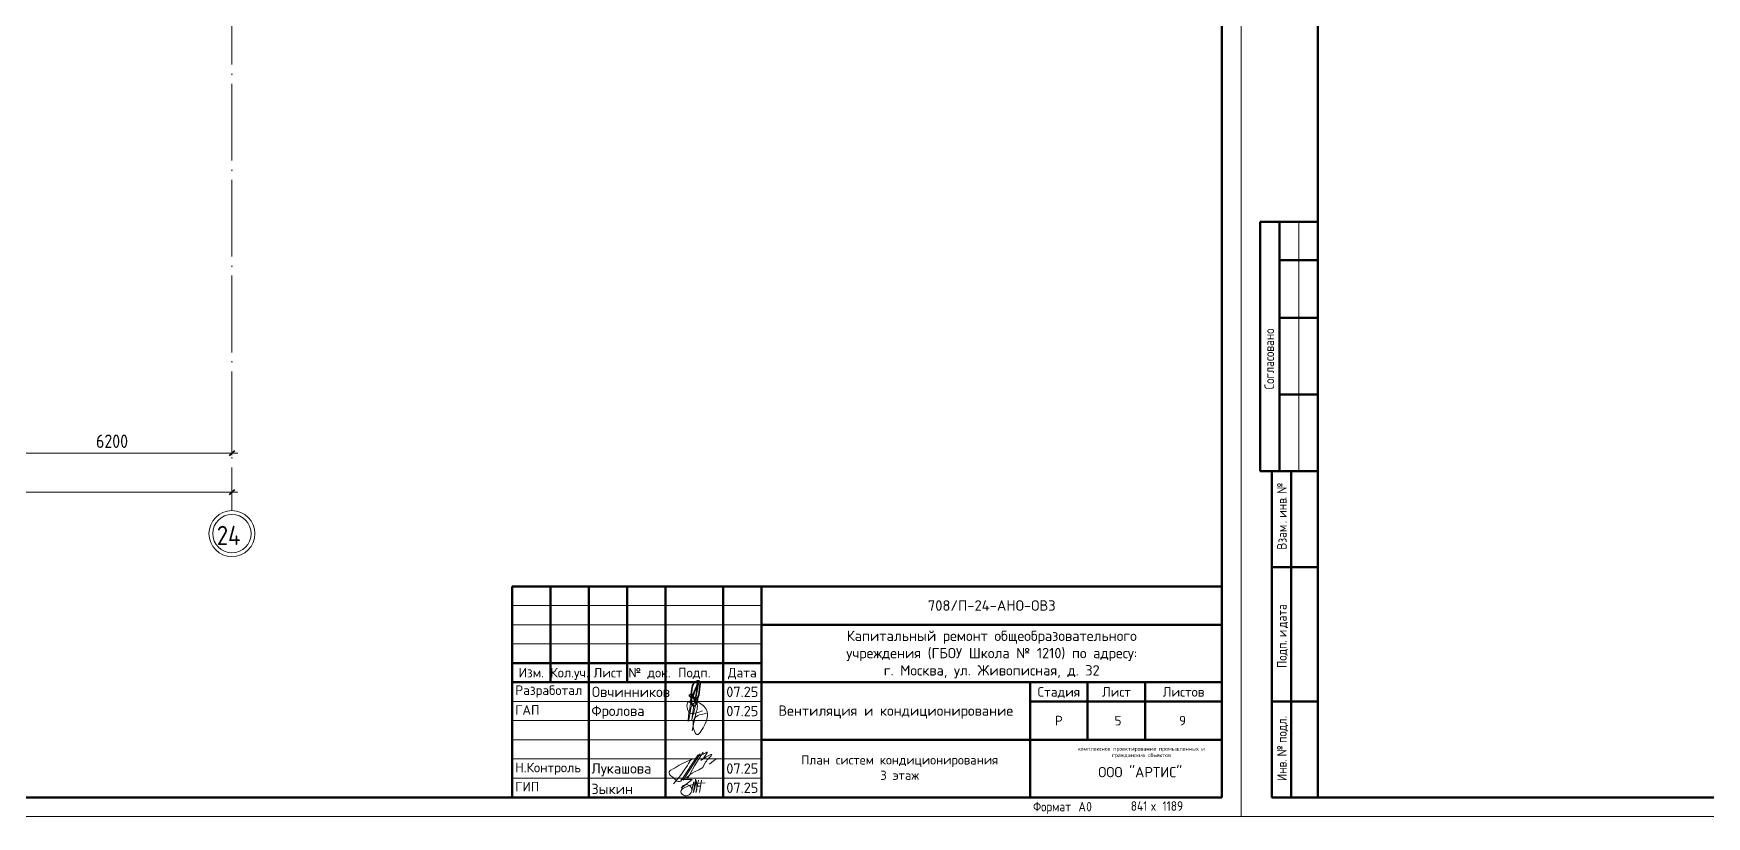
# Model space of a CAD drawing. Header units: millimetres. Extents: x -88595 to 880822, y -1054509 to -148035.
# Drawn here: x 446690 to 490291, y -304452 to -284040 of the extents above; entities that cross this region are included whole.
import ezdxf
from ezdxf.enums import TextEntityAlignment as Align

# ---------------------------------------------------------------- set-up
doc = ezdxf.new("R2010")
doc.units = ezdxf.units.MM
doc.linetypes.add('ADSK_Линия сетки', pattern=[25, 20, -2.5, 0, -2.5])
doc.layers.add('_Стадия Р', color=230, linetype='Continuous')
for name, color, linetype, lineweight in [('PDF _Геометрия', 7, 'Continuous', 9), ('Оборудование', 7, 'Continuous', 18), ('Оси', 7, 'Continuous', 9), ('Основные надписи', 7, 'Continuous', 30), ('ОФ_рамка', 7, 'Continuous', 50), ('Подпись', 150, 'Continuous', 35), ('Размеры', 7, 'Continuous', 9), ('Тонкие линии', 7, 'Continuous', 18)]:
    doc.layers.add(name, color=color, linetype=linetype, lineweight=lineweight)
doc.styles.add('GOST Common', font='GOST_Common.ttf', dxfattribs={"height": 250})
doc.styles.add('GOST Common_1', font='GOST_Common.ttf', dxfattribs={"width": 0.9, "height": 500})
doc.styles.add('GOST Common_4', font='GOST_Common.ttf', dxfattribs={"width": 0.9, "height": 3.5})
doc.styles.add('GOST Common_5', font='GOST_Common.ttf', dxfattribs={"width": 0.9, "height": 5})
doc.styles.add('PDF ISOCPEUR', font='isocpeur.ttf')

# ---------------------------------------------------------------- blocks, each defined once
blk = doc.blocks.new('ADSK_Рамка - Форма 3-3616731-План подвала_')
at = {"layer": 'Основные надписи', "lineweight": 50}
for p, q in [((-1361, 687.5), (-1361, -143.5)), ((-197, -143.5), (-197, 687.5)), ((-1376, 6.5), (-1376, -58.5)), ((-1376, 6.5), (-1361, 6.5)), ((-1371, 6.5), (-1371, -58.5)), ((-1371, -3.5), (-1361, -3.5)), ((-1371, -18.5), (-1361, -18.5)), ((-1371, -38.5), (-1361, -38.5)), ((-1376, -58.5), (-1361, -58.5)), ((-1373, -58.5), (-1373, -143.5)), ((-1373, -58.5), (-1361, -58.5)), ((-1368, -58.5), (-1368, -143.5)), ((-1373, -83.5), (-1361, -83.5)), ((-1373, -118.5), (-1361, -118.5)), ((-1373, -143.5), (-1361, -143.5)), ((-1361, -143.5), (-197, -143.5))]:
    blk.add_line(p, q, dxfattribs=at)
at = {"layer": 'Тонкие линии', "lineweight": 20}
for p, q in [((-1381, 692.5), (-1381, -148.5)), ((-192, 692.5), (-192, -148.5)), ((-1366, 6.5), (-1366, -58.5)), ((-192, -148.5), (-1381, -148.5))]:
    blk.add_line(p, q, dxfattribs=at)
at = {"layer": 'Основные надписи', "lineweight": 9, "char_height": 2.5, "attachment_point": 1, "rotation": 90, "style": 'GOST Common_4'}
for s, insert, width in [('Согласовано', (-1374.91, -37.14), 21.5734), ('\\fGOST Common|b0|i0|c204|p34|;\\W.9;№', (-1371.63, -64.35), 3.319), ('. ', (-1371.63, -65.78), 1.7316), ('инв', (-1371.63, -70.6), 5.8443), ('Взам', (-1371.63, -78.94), 8.3696), ('. ', (-1371.63, -72.03), 1.7316), ('дата', (-1371.63, -99.36), 8.7304), ('\\fGOST Common|b0|i0|c204|p34|;\\W.9; ', (-1371.63, -100.13), 0.938), ('\\fGOST Common|b0|i0|c204|p34|;\\W.9;и', (-1371.63, -101.74), 1.9481), ('Подп', (-1371.63, -109.78), 8.0089), ('. ', (-1371.63, -103.17), 1.7316), ('подл', (-1371.63, -129.31), 7.7924), ('\\fGOST Common|b0|i0|c204|p34|;\\W.9;.', (-1371.63, -122.88), 0.7937), ('\\fGOST Common|b0|i0|c204|p34|;\\W.9;№', (-1371.63, -132.82), 3.319), ('\\fGOST Common|b0|i0|c204|p34|;\\W.9; ', (-1371.63, -130.08), 0.938), ('Инв', (-1371.63, -139.25), 6.0608), ('. ', (-1371.63, -134.25), 1.7316)]:
    blk.add_mtext(s, dxfattribs=dict(at, insert=insert, width=width))
at = {"layer": 'Основные надписи', "lineweight": 9, "attachment_point": 1}
for s, insert, char_height, width, style in [('\\fGOST Common|b0|i0|c204|p34|;\\W.9; ', (-330.56, -72.13), 5, 1.8759, 'GOST Common_5'), ('\\fGOST Common|b0|i0|c204|p34|;\\W.9; ', (-302.34, -72.13), 5, 1.8759, 'GOST Common_5'), ('\\L                                                                    ', (-366.75, -86.38), 5, 127.5645, 'GOST Common_5'), ('\\L\\fGOST Common|b0|i0|c204|p34|;\\W.9;\\L ', (-238.34, -86.38), 5, 1.8759, 'GOST Common_5'), ('Формат', (-246.24, -144.67), 2.5, 13.4202, 'GOST Common_4'), ('\\fGOST Common|b0|i0|c204|p34|;\\W.9; ', (-235.17, -144.67), 2.5, 0.938, 'GOST Common_4'), ('\\fGOST Common|b0|i0|c204|p34|;\\W.9;А', (-234.4, -144.67), 2.5, 2.4532, 'GOST Common_4'), ('\\fGOST Common|b0|i0|c204|p34|;\\W.9;0', (-232.37, -144.67), 2.5, 1.9481, 'GOST Common_4'), ('841 ', (-220.76, -144.51), 2.5, 6.4215, 'GOST Common_4'), ('\\fGOST Common|b0|i0|c204|p34|;\\W.9;х', (-215.46, -144.51), 2.5, 1.9481, 'GOST Common_4'), (' 1189', (-213.85, -144.51), 2.5, 7.5759, 'GOST Common_4')]:
    blk.add_mtext(s, dxfattribs=dict(at, insert=insert, char_height=char_height, width=width, style=style))
blk = doc.blocks.new('3 этаж')
at = {"layer": 'Оси', "linetype": 'ADSK_Линия сетки', "ltscale": 100}
blk.add_line((463744, 661074), (463744, 629948), dxfattribs=at)
at = {"layer": 'Оси', "lineweight": 20}
for radius, start, end in [(600, 0, 180), (500, 0, 180), (600, 180, 0), (500, 180, 0)]:
    blk.add_arc((463744, 629348), radius, start, end, dxfattribs=at)
at = {"layer": 'Размеры', "lineweight": 20}
for p, q in [((457544, 631445), (463894, 631445)), ((463744, 631445), (463744, 631595)), ((463744, 631445), (463744, 631395)), ((463744, 630427), (463744, 630577)), ((395994, 630427), (463894, 630427)), ((463744, 630427), (463744, 630377))]:
    blk.add_line(p, q, dxfattribs=at)
at = {"layer": 'Размеры', "lineweight": 40}
for p, q in [((463744, 631445), (463673, 631374)), ((463744, 631445), (463815, 631516)), ((463744, 630427), (463815, 630498)), ((463744, 630427), (463673, 630356))]:
    blk.add_line(p, q, dxfattribs=at)
at = {"layer": 'Оси', "style": 'GOST Common', "width": 0.9}
blk.add_text('24', height=500, dxfattribs=at).set_placement((463351, 629052))
at = {"layer": 'Размеры', "lineweight": 20, "insert": (460202, 631932), "char_height": 350, "width": 1059.58, "attachment_point": 1, "line_spacing_factor": 1.022761, "style": 'GOST Common_1'}
blk.add_mtext('6200', dxfattribs=at)

msp = doc.modelspace()

# ---------------------------------------------------------------- linework, layer by layer
at = {"layer": 'PDF _Геометрия', "color": 152, "lineweight": 18, "true_color": 0x0060c2}
for points in [[(464226, -301761), (464133, -301782), (464048, -301803), (464006, -301820), (463972, -301841), (463942, -301862), (463917, -301892), (463896, -301930), (463883, -301968), (463879, -302019), (463879, -302074), (463883, -302125), (463896, -302180), (463913, -302227), (463934, -302269), (463955, -302299), (463981, -302311), (463993, -302315), (464010, -302311), (464036, -302290), (464061, -302260), (464091, -302218), (464141, -302142), (464188, -302057), (464222, -301973), (464247, -301888), (464256, -301807), (464256, -301765), (464247, -301727), (464239, -301689), (464222, -301651), (464196, -301617), (464171, -301583), (464133, -301553), (464095, -301524), (464053, -301494), (464006, -301473), (463955, -301456), (463909, -301443), (463866, -301439), (463824, -301439), (463790, -301448), (463756, -301460), (463735, -301486), (463722, -301520), (463718, -301562), (463722, -301604), (463731, -301651), (463748, -301693), (463769, -301727), (463798, -301752), (463828, -301765), (463866, -301769), (463904, -301769), (463947, -301761), (464031, -301735), (464124, -301693)], [(463811, -301503), (463794, -301638), (463773, -301761), (463765, -301816), (463760, -301867), (463752, -301909), (463752, -301939), (463748, -301960), (463752, -301973), (463756, -301968), (463760, -301951), (463769, -301922), (463782, -301884), (463798, -301791), (463815, -301697), (463824, -301621), (463837, -301583), (463854, -301541), (463866, -301520), (463879, -301503), (463892, -301498), (463896, -301511), (463896, -301532), (463892, -301558), (463887, -301621), (463870, -301740), (463862, -301795), (463858, -301841), (463854, -301879), (463849, -301913), (463845, -301934), (463845, -301943), (463845, -301939), (463849, -301922), (463858, -301896), (463862, -301862), (463875, -301820), (463887, -301774), (463913, -301664), (463947, -301545), (463955, -301520), (463964, -301498), (463972, -301486), (463981, -301486), (463985, -301498), (463989, -301524), (463993, -301575), (463989, -301621), (463985, -301659), (463964, -301731), (463925, -301884), (463887, -302045), (463854, -302214)]]:
    msp.add_lwpolyline(points, dxfattribs=at)
at = {"layer": 'PDF _Геометрия', "color": 152, "lineweight": 13, "true_color": 0x0060c2}
for points in [[(464002, -302853), (463557, -303530), (463528, -303535), (463498, -303535), (463468, -303526), (463443, -303509), (463350, -303429), (463303, -303391), (463282, -303370), (463265, -303344), (463257, -303315), (463261, -303289), (463278, -303264), (463303, -303247), (463362, -303209), (463417, -303179), (463515, -303116), (463625, -303061), (463680, -303035), (463731, -303010), (463782, -302989), (463815, -302972), (463854, -302959), (463866, -302955), (463862, -302955), (463849, -302963), (463832, -302972), (463807, -302993), (463794, -303018), (463765, -303069), (463735, -303120), (463667, -303221), (463600, -303323), (463528, -303416), (463371, -303602)], [(464065, -302819), (463621, -303501)], [(464002, -302891), (464074, -302853), (464141, -302823), (464171, -302811), (464192, -302802), (464213, -302790), (464239, -302777), (464247, -302773), (464256, -302773), (464251, -302781), (464247, -302790), (464235, -302807), (464209, -302840), (464192, -302870), (464171, -302895), (464150, -302929), (464112, -302967), (464095, -302984), (464091, -302989), (464095, -302984), (464103, -302980), (464124, -302963), (464158, -302938), (464218, -302895), (464290, -302862), (464323, -302845), (464345, -302836), (464362, -302832), (464366, -302836), (464362, -302849), (464349, -302866), (464332, -302887), (464290, -302929), (464251, -302972), (464226, -303005), (464205, -303035), (464171, -303099), (464137, -303171), (464027, -303234), (463913, -303289), (463858, -303323), (463807, -303357), (463705, -303442)], [(464146, -302777), (463921, -303128), (463824, -303306), (463727, -303492)], [(464061, -302823), (463997, -302853)], [(464311, -303090), (464412, -303001), (464467, -302967), (464527, -302938)], [(464192, -303577), (464048, -303585), (463904, -303607), (463765, -303649), (463633, -303708)], [(463904, -303552), (463904, -303552)], [(464019, -303501), (463955, -303823)], [(463989, -303662), (464074, -303662)], [(464103, -303501), (464044, -303823)]]:
    msp.add_lwpolyline(points, dxfattribs=at)
for points in [[(463561, -303484), (463854, -303484), (463574, -303712, -1.253674), (463806, -303863)], [(463887, -303824, 0.109847), (463946, -303479, -0.158419), (463960, -303820)]]:
    msp.add_lwpolyline(points, format="xyb", dxfattribs=at)
for centre, radius, start, end in [((463695, -303774), 138, 191.5355, 322.3496), ((463674, -303816), 112, 108.759, 173.4207), ((464749, -303880), 908, 158.7554, 174.2341), ((463271, -303634), 641, 342.8262, 7.481)]:
    msp.add_arc(centre, radius, start, end, dxfattribs=at)
at = {"layer": 'ОФ_рамка', "ltscale": 100, "transparency": 33554636}
for p, q in [((459163, -298452), (477663, -298452)), ((459163, -303952), (459163, -298452)), ((460163, -298452), (460163, -300952)), ((461163, -298452), (461163, -303952)), ((462163, -298452), (462163, -300952)), ((463163, -298452), (463163, -303952)), ((464663, -298452), (464663, -303952)), ((465663, -303952), (465663, -298453)), ((477663, -303952), (477663, -298452)), ((465663, -299452), (477663, -299452)), ((459163, -300452), (465663, -300452)), ((459163, -300952), (477663, -300952)), ((474163, -300952), (474163, -302452)), ((475663, -300952), (475663, -302452)), ((472663, -301452), (477663, -301452)), ((465663, -302452), (477663, -302452)), ((459163, -303952), (477663, -303952))]:
    msp.add_line(p, q, dxfattribs=at)
at = {"layer": 'ОФ_рамка', "lineweight": 15, "ltscale": 100, "transparency": 33554636}
for p, q in [((459163, -298952), (465663, -298952)), ((459163, -299452), (465663, -299452)), ((459163, -299952), (465663, -299952)), ((459163, -301452), (465663, -301452)), ((459163, -301952), (465663, -301952)), ((459163, -302452), (465663, -302452)), ((459163, -302952), (465663, -302952)), ((459163, -303452), (465663, -303452))]:
    msp.add_line(p, q, dxfattribs=at)
at = {"layer": 'ОФ_рамка', "ltscale": 100, "transparency": 33554636}
msp.add_lwpolyline([(472663, -300952), (472663, -303952)], dxfattribs=at)
at = {"layer": 'Подпись', "transparency": 33554636}
msp.add_open_spline([(463798, -301487), (463942, -301143), (464014, -300958), (464017, -300958), (463926, -301522), (463930, -301506), (463879, -301199), (463713, -301321), (463995, -301384), (464020, -301337), (464086, -300927), (464005, -300895), (463861, -300989), (463842, -301177), (463823, -301519), (463892, -301600), (463980, -301541), (464008, -301334)], degree=3, dxfattribs=at)

# ---------------------------------------------------------------- block references
at = {"layer": 'Оборудование', "color": 5, "true_color": 0x0000ff}
msp.add_blockref('3 этаж', (-11881, -926426), dxfattribs=at)
at = {"layer": 'Основные надписи', "lineweight": 9, "xscale": 100, "yscale": 100, "zscale": 100}
for p in [(497363, -289602), (616263, -289602)]:
    msp.add_blockref('ADSK_Рамка - Форма 3-3616731-План подвала_', p, dxfattribs=at)

# ---------------------------------------------------------------- texts
at = {"layer": '_Стадия Р', "color": 1, "lineweight": 15, "ltscale": 100, "transparency": 33554636, "insert": (471663, -298952), "char_height": 275, "width": 12000, "attachment_point": 5, "style": 'PDF ISOCPEUR'}
msp.add_mtext('{\\C0;708/П-24-АНО-ОВ3}', dxfattribs=at)
at = {"layer": '_Стадия Р', "color": 7, "linetype": 'Continuous', "transparency": 33554687, "insert": (473413, -301952), "char_height": 250, "width": 1500, "attachment_point": 5, "style": 'PDF ISOCPEUR'}
msp.add_mtext('Р', dxfattribs=at)
at = {"layer": 'ОФ_рамка', "color": 7, "linetype": 'Continuous', "transparency": 33554687, "style": 'PDF ISOCPEUR'}
for s, p in [('Изм.', (459663, -300702)), ('Кол.уч.', (460663, -300702)), ('Лист', (461663, -300702)), (' № док.', (462663, -300702)), ('Подп.', (463913, -300702)), ('Дата', (465163, -300702)), ('Стадия', (473413, -301202)), ('Лист', (474913, -301202)), ('Листов', (476663, -301202))]:
    msp.add_text(s, height=250, dxfattribs=at).set_placement(p, align=Align.MIDDLE_CENTER)
at = {"layer": 'ОФ_рамка', "color": 7, "transparency": 33554687, "style": 'PDF ISOCPEUR'}
for s, p in [('Разработал', (459246, -301284)), ('ГАП', (459246, -301799)), ('Н.Контроль', (459246, -303299)), ('ГИП', (459246, -303799))]:
    msp.add_text(s, height=250, dxfattribs=at).set_placement(p)
at = {"layer": 'ОФ_рамка', "lineweight": 15, "ltscale": 100, "transparency": 33554636, "attachment_point": 5, "style": 'PDF ISOCPEUR'}
for s, insert, char_height, width in [('\\pxqc;Капитальный ремонт общеобразовательного\\Pучреждения (ГБОУ Школа № 1210) по адресу: \\Pг. Москва, ул. Живописная, д. 32', (471663, -300228), 270, 9013.53), ('Вентиляция и кондиционирование', (469163, -301728), 270, 9013.53), ('План систем кондиционирования\\P3 этаж', (469263, -303176), 240, 7000)]:
    msp.add_mtext(s, dxfattribs=dict(at, insert=insert, char_height=char_height, width=width))
at = {"layer": 'ОФ_рамка', "color": 7, "linetype": 'Continuous', "transparency": 33554687, "style": 'PDF ISOCPEUR'}
for s, insert, char_height, width, attachment_point in [('Овчинников', (461243, -301202), 270, 2000, 4), ('07.25', (465163, -301202), 270, 1000, 5), ('Фролова', (461230, -301733), 270, 2000, 4), ('07.25', (465163, -301702), 270, 1000, 5), ('5', (474954, -301952), 250, 1500, 5), ('9', (476637, -301952), 250, 1500, 5), ('Лукашова', (461230, -303233), 270, 2000, 4), ('07.25', (465163, -303202), 270, 1000, 5), ('Зыкин', (461230, -303733), 270, 2000, 4), ('07.25', (465163, -303702), 270, 1000, 5)]:
    msp.add_mtext(s, dxfattribs=dict(at, insert=insert, char_height=char_height, width=width, attachment_point=attachment_point))
at = {"layer": 'ОФ_рамка', "color": 7, "transparency": 33554687, "attachment_point": 5, "style": 'PDF ISOCPEUR'}
for s, insert, char_height, width in [('комплексное проектирование промышленных и гражданских объектов', (475565, -302783), 100, 3141.16), ('ООО "АРТИС"', (475533, -303294), 270, 3189.42)]:
    msp.add_mtext(s, dxfattribs=dict(at, insert=insert, char_height=char_height, width=width))

doc.saveas('drawing.dxf')
